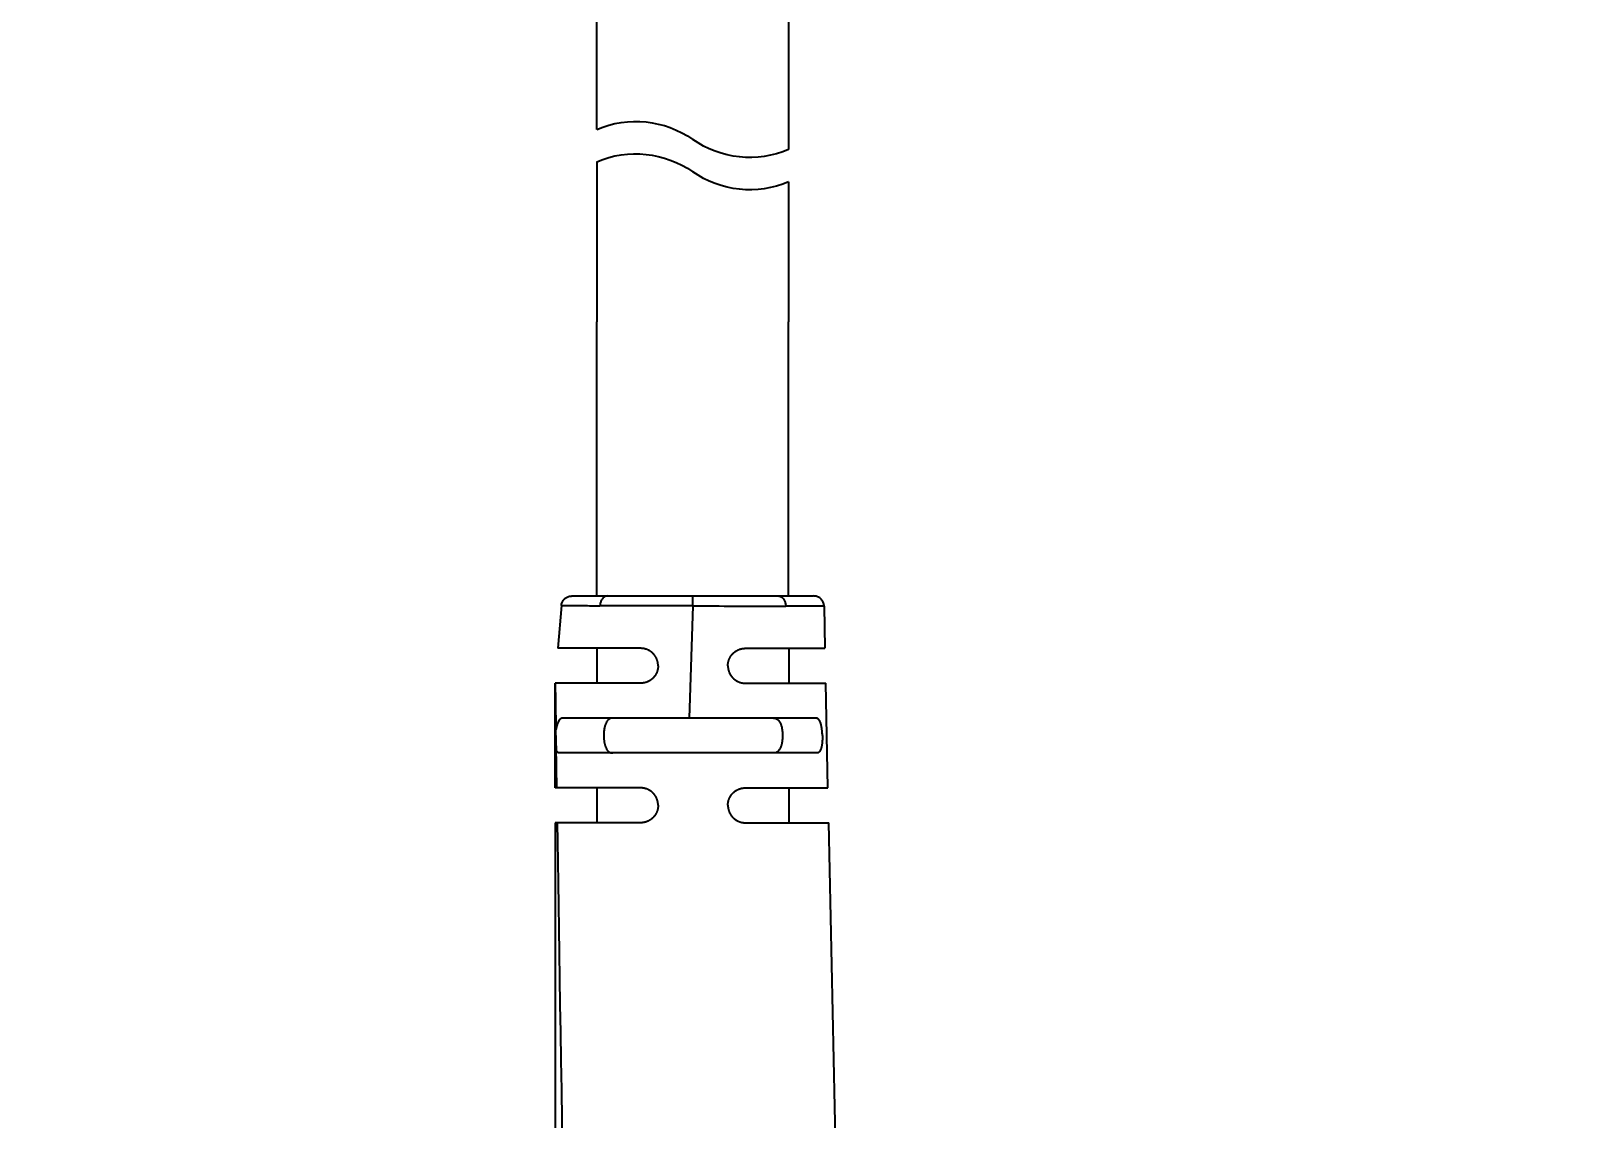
# Model space of a CAD drawing. Header units: inches. Extents: x 0 to 77285, y -118 to 40065.
# Drawn here: x 13280.69 to 13325.3, y 25645.06 to 25676.24 of the extents above; entities that cross this region are included whole.
import ezdxf

# ---------------------------------------------------------------- set-up
doc = ezdxf.new("R2010")
doc.units = ezdxf.units.IN
doc.header["$LTSCALE"] = 5
doc.header["$MEASUREMENT"] = 0
doc.layers.add('55', color=5, linetype='Continuous')
doc.styles.add('SCI', font='')
doc.styles.get('SCI').set_extended_font_data('Gulim')
doc.dimstyles.new('SCH', dxfattribs={"dimtxt": 2.5, "dimasz": 2, "dimexe": 1.25, "dimexo": 0.625, "dimtad": 1, "dimdec": 8, "dimtxsty": 'SCI', "dimcen": 2.5, "dimclrd": 4, "dimclre": 4, "dimclrt": 7, "dimadec": 8, "dimazin": 2, "dimtfac": 1, "dimtdec": 8, "dimtmove": 0, "dimatfit": 3, "dimfxl": 1, "dimarcsym": 0})

# ---------------------------------------------------------------- blocks, each defined once
blk = doc.blocks.new('*D366')
at = {"color": 4, "lineweight": -2, "transparency": 16777216}
for p, q in [((12554.65, 23925.55), (12554.65, 28076.143)), ((17979.65, 23925.05), (17979.65, 28076.143)), ((12714.65, 27976.143), (17819.65, 27976.143))]:
    blk.add_line(p, q, dxfattribs=at)
at = {"color": 4, "transparency": 16777216}
for points in [[(12714.65, 28002.81), (12714.65, 27949.477), (12554.65, 27976.143)], [(17819.65, 28002.81), (17819.65, 27949.477), (17979.65, 27976.143)]]:
    blk.add_solid(points, dxfattribs=at)
at = {"layer": 'Defpoints', "color": 0, "transparency": 16777216}
for p in [(17979.65, 27976.143), (12554.65, 23875.55), (17979.65, 23875.05)]:
    blk.add_point(p, dxfattribs=at)
at = {"color": 7, "transparency": 16777216, "insert": (15267.15, 28128.806), "char_height": 200, "attachment_point": 5, "style": 'SCI'}
blk.add_mtext('5425', dxfattribs=at)
blk = doc.blocks.new('*D367')
at = {"color": 4, "lineweight": -2, "transparency": 16777216}
for p, q in [((12554.65, 23925.55), (12554.65, 29140.675)), ((21064.65, 23433.05), (21064.65, 29140.675)), ((12714.65, 29040.675), (20904.65, 29040.675))]:
    blk.add_line(p, q, dxfattribs=at)
at = {"color": 4, "transparency": 16777216}
for points in [[(12714.65, 29067.342), (12714.65, 29014.009), (12554.65, 29040.675)], [(20904.65, 29067.342), (20904.65, 29014.009), (21064.65, 29040.675)]]:
    blk.add_solid(points, dxfattribs=at)
at = {"layer": 'Defpoints', "color": 0, "transparency": 16777216}
for p in [(21064.65, 29040.675), (12554.65, 23875.55), (21064.65, 23383.05)]:
    blk.add_point(p, dxfattribs=at)
at = {"color": 7, "transparency": 16777216, "insert": (16809.65, 29193.472), "char_height": 200, "attachment_point": 5, "style": 'SCI'}
blk.add_mtext('8510', dxfattribs=at)
blk = doc.blocks.new('*D374')
at = {"color": 4, "lineweight": -2, "transparency": 16777216}
for p, q in [((12554.65, 23925.55), (12554.65, 30215.876)), ((37924.65, 23433.05), (37924.65, 30215.876)), ((12714.65, 30115.876), (37764.65, 30115.876))]:
    blk.add_line(p, q, dxfattribs=at)
at = {"color": 4, "transparency": 16777216}
for points in [[(12714.65, 30142.543), (12714.65, 30089.21), (12554.65, 30115.876)], [(37764.65, 30142.543), (37764.65, 30089.21), (37924.65, 30115.876)]]:
    blk.add_solid(points, dxfattribs=at)
at = {"layer": 'Defpoints', "color": 0, "transparency": 16777216}
for p in [(37924.65, 30115.876), (12554.65, 23875.55), (37924.65, 23383.05)]:
    blk.add_point(p, dxfattribs=at)
at = {"color": 7, "transparency": 16777216, "insert": (25239.65, 30268.539), "char_height": 200, "attachment_point": 5, "style": 'SCI'}
blk.add_mtext('25370', dxfattribs=at)
blk = doc.blocks.new('A$C682b3a79')
for p, q in [((335.78, 3.764), (337.004, 3.864)), ((337.004, 1.491), (337.004, 3.864)), ((338.004, 1.491), (338.004, 3.942)), ((341.004, 3.942), (338.004, 3.942)), ((339.004, -3.536), (339.004, 3.731)), ((340.004, -3.562), (340.004, 3.817)), ((341.004, 1.491), (341.004, 3.942)), ((342.004, 1.491), (342.004, 3.942)), ((342.004, 3.942), (363.504, 3.942)), ((335.504, 3.465), (335.504, -3.465)), ((322.128, 2.75), (317, 2.75)), ((323.056, 2.75), (327.642, 2.75)), ((335.504, 2.75), (327.642, 2.75)), ((338.004, 2.738), (337.004, 2.738)), ((342.004, 2.738), (341.004, 2.738)), ((335.789, 0), (339.004, 0.097)), ((335.789, 0), (335.504, 0)), ((337.004, -1.509), (337.004, -3.791)), ((338.004, -1.509), (338.004, -3.812)), ((341.004, -1.509), (341.004, -3.877)), ((342.004, -1.509), (342.004, -3.898)), ((335.798, -3.765), (335.795, -2.667)), ((317, -2.75), (322.708, -2.75)), ((323.636, -2.75), (327.642, -2.75)), ((335.504, -2.75), (327.642, -2.75)), ((338.004, -2.762), (337.004, -2.762)), ((342.004, -2.762), (341.004, -2.762)), ((335.798, -3.765), (337.004, -3.791)), ((341.004, -3.877), (338.004, -3.812)), ((363.504, -4.361), (342.004, -3.898))]:
    blk.add_line(p, q)
for points in [[(335.78, 3.764), (335.757, 3.761), (335.734, 3.757), (335.712, 3.751), (335.691, 3.743), (335.671, 3.734), (335.651, 3.723), (335.633, 3.711), (335.615, 3.698), (335.599, 3.684), (335.583, 3.668), (335.569, 3.652), (335.556, 3.634), (335.545, 3.615), (335.534, 3.596), (335.525, 3.576), (335.518, 3.555), (335.512, 3.533), (335.508, 3.511), (335.505, 3.488), (335.504, 3.465)], [(335.78, 3.764), (335.78, 3.715), (335.78, 3.665), (335.78, 3.615), (335.78, 3.563), (335.78, 3.512), (335.78, 3.459), (335.78, 3.406), (335.781, 3.353), (335.781, 3.298), (335.781, 3.243), (335.781, 3.188), (335.781, 3.131), (335.781, 3.074), (335.781, 3.017), (335.782, 2.958), (335.782, 2.9), (335.782, 2.84), (335.782, 2.78), (335.782, 2.719), (335.782, 2.657)], [(338.004, 3.942), (338.03, 3.941), (338.062, 3.941), (338.099, 3.94), (338.14, 3.939), (338.186, 3.939), (338.237, 3.938), (338.292, 3.937), (338.352, 3.936), (338.415, 3.935), (338.483, 3.934), (338.554, 3.933), (338.629, 3.932), (338.708, 3.93), (338.79, 3.929), (338.875, 3.928), (338.963, 3.926), (339.054, 3.925), (339.147, 3.923), (339.244, 3.922), (339.342, 3.92)], [(339.004, 3.731), (339.004, 3.732), (339.004, 3.733), (339.004, 3.734), (339.004, 3.735), (339.004, 3.736), (339.004, 3.737), (339.004, 3.738), (339.004, 3.739), (339.005, 3.74), (339.005, 3.741), (339.005, 3.742), (339.005, 3.742), (339.005, 3.743), (339.005, 3.744), (339.005, 3.745), (339.005, 3.746), (339.006, 3.747), (339.006, 3.748), (339.006, 3.749), (339.006, 3.75), (339.007, 3.753), (339.008, 3.756), (339.009, 3.759), (339.01, 3.762), (339.011, 3.765), (339.012, 3.768), (339.014, 3.771), (339.015, 3.774), (339.017, 3.776), (339.019, 3.779), (339.02, 3.782), (339.022, 3.785), (339.024, 3.788), (339.027, 3.791), (339.029, 3.793), (339.031, 3.796), (339.034, 3.799), (339.036, 3.802), (339.039, 3.804), (339.042, 3.807), (339.044, 3.809), (339.046, 3.811), (339.048, 3.813), (339.051, 3.815), (339.053, 3.817), (339.055, 3.819), (339.058, 3.821), (339.06, 3.823), (339.063, 3.824), (339.065, 3.826), (339.068, 3.828), (339.071, 3.83), (339.074, 3.832), (339.076, 3.834), (339.079, 3.835), (339.082, 3.837), (339.085, 3.839), (339.088, 3.841), (339.091, 3.843), (339.095, 3.844), (339.098, 3.846), (339.101, 3.848), (339.105, 3.85), (339.108, 3.851), (339.111, 3.853), (339.115, 3.855), (339.118, 3.856), (339.122, 3.858), (339.126, 3.86), (339.129, 3.861), (339.133, 3.863), (339.137, 3.865), (339.141, 3.866), (339.145, 3.868), (339.149, 3.869), (339.153, 3.871), (339.157, 3.872), (339.161, 3.874), (339.165, 3.876), (339.169, 3.877), (339.173, 3.878), (339.177, 3.88), (339.182, 3.881), (339.186, 3.883), (339.19, 3.884), (339.194, 3.885), (339.199, 3.887), (339.203, 3.888), (339.207, 3.889), (339.212, 3.891), (339.216, 3.892), (339.221, 3.893), (339.225, 3.894), (339.23, 3.896), (339.234, 3.897), (339.239, 3.898), (339.243, 3.899), (339.248, 3.901), (339.253, 3.902), (339.258, 3.903), (339.262, 3.904), (339.266, 3.905), (339.27, 3.906), (339.274, 3.907), (339.278, 3.908), (339.282, 3.909), (339.286, 3.909), (339.29, 3.91), (339.295, 3.911), (339.299, 3.912), (339.303, 3.913), (339.307, 3.914), (339.312, 3.915), (339.316, 3.916), (339.32, 3.916), (339.325, 3.917), (339.329, 3.918), (339.333, 3.919), (339.338, 3.92), (339.342, 3.92)], [(339.504, 3.922), (339.495, 3.922), (339.485, 3.922), (339.476, 3.922), (339.467, 3.921), (339.458, 3.921), (339.449, 3.921), (339.441, 3.921), (339.432, 3.921), (339.424, 3.921), (339.415, 3.921), (339.407, 3.921), (339.4, 3.921), (339.392, 3.921), (339.384, 3.921), (339.377, 3.921), (339.369, 3.921), (339.362, 3.921), (339.355, 3.921), (339.349, 3.921), (339.342, 3.92)], [(339.504, 3.922), (339.531, 3.922), (339.558, 3.921), (339.585, 3.921), (339.61, 3.921), (339.635, 3.921), (339.659, 3.921), (339.683, 3.92), (339.706, 3.92), (339.728, 3.919), (339.75, 3.919), (339.771, 3.918), (339.791, 3.918), (339.81, 3.917), (339.828, 3.916), (339.846, 3.916), (339.862, 3.915), (339.878, 3.914), (339.893, 3.913), (339.907, 3.912), (339.92, 3.911)], [(340.004, 3.817), (340.004, 3.819), (340.004, 3.821), (340.004, 3.823), (340.004, 3.825), (340.004, 3.826), (340.003, 3.828), (340.003, 3.83), (340.003, 3.832), (340.002, 3.834), (340.002, 3.835), (340.002, 3.837), (340.001, 3.839), (340.001, 3.841), (340, 3.842), (339.999, 3.844), (339.999, 3.846), (339.998, 3.847), (339.997, 3.849), (339.997, 3.851), (339.996, 3.852), (339.995, 3.855), (339.993, 3.857), (339.992, 3.859), (339.991, 3.861), (339.989, 3.863), (339.987, 3.865), (339.986, 3.868), (339.984, 3.87), (339.982, 3.872), (339.98, 3.874), (339.978, 3.876), (339.976, 3.878), (339.974, 3.88), (339.972, 3.882), (339.97, 3.884), (339.967, 3.885), (339.965, 3.887), (339.962, 3.889), (339.96, 3.891), (339.957, 3.893), (339.955, 3.894), (339.954, 3.895), (339.952, 3.896), (339.95, 3.897), (339.949, 3.898), (339.947, 3.899), (339.945, 3.9), (339.943, 3.901), (339.942, 3.901), (339.94, 3.902), (339.938, 3.903), (339.936, 3.904), (339.934, 3.905), (339.932, 3.906), (339.93, 3.907), (339.928, 3.908), (339.926, 3.909), (339.924, 3.91), (339.922, 3.91), (339.92, 3.911)], [(341.004, 3.894), (340.95, 3.895), (340.895, 3.896), (340.841, 3.897), (340.786, 3.897), (340.732, 3.898), (340.677, 3.899), (340.623, 3.9), (340.568, 3.901), (340.514, 3.902), (340.46, 3.903), (340.406, 3.904), (340.352, 3.904), (340.297, 3.905), (340.243, 3.906), (340.189, 3.907), (340.135, 3.908), (340.081, 3.909), (340.028, 3.91), (339.974, 3.91), (339.92, 3.911)], [(358.336, 3.612), (357.278, 3.63), (356.243, 3.647), (355.23, 3.663), (354.241, 3.68), (353.275, 3.696), (352.334, 3.711), (351.418, 3.726), (350.527, 3.741), (349.662, 3.755), (348.823, 3.768), (348.011, 3.781), (347.227, 3.794), (346.47, 3.806), (345.743, 3.818), (345.044, 3.829), (344.375, 3.84), (343.736, 3.85), (343.127, 3.86), (342.55, 3.869), (342.004, 3.878)], [(335.504, 2.446), (335.505, 2.463), (335.508, 2.479), (335.512, 2.495), (335.518, 2.51), (335.526, 2.525), (335.535, 2.539), (335.545, 2.553), (335.557, 2.566), (335.57, 2.579), (335.584, 2.59), (335.6, 2.601), (335.617, 2.612), (335.634, 2.621), (335.653, 2.629), (335.673, 2.637), (335.693, 2.643), (335.714, 2.648), (335.736, 2.653), (335.759, 2.656), (335.782, 2.657)], [(335.789, 0), (335.788, 0.144), (335.788, 0.289), (335.788, 0.435), (335.787, 0.58), (335.787, 0.726), (335.787, 0.871), (335.786, 1.015), (335.786, 1.157), (335.785, 1.299), (335.785, 1.438), (335.785, 1.575), (335.785, 1.709), (335.784, 1.84), (335.784, 1.969), (335.784, 2.093), (335.783, 2.215), (335.783, 2.332), (335.783, 2.445), (335.782, 2.553), (335.782, 2.657)], [(339.004, 2.293), (339.004, 2.304), (339.005, 2.314), (339.007, 2.325), (339.009, 2.335), (339.011, 2.344), (339.014, 2.354), (339.017, 2.363), (339.021, 2.372), (339.026, 2.381), (339.03, 2.389), (339.036, 2.397), (339.041, 2.405), (339.047, 2.413), (339.054, 2.42), (339.06, 2.427), (339.068, 2.434), (339.075, 2.441), (339.083, 2.447), (339.091, 2.453), (339.1, 2.459), (339.112, 2.467), (339.126, 2.475), (339.141, 2.483), (339.156, 2.49), (339.172, 2.497), (339.189, 2.503), (339.207, 2.509), (339.226, 2.515), (339.245, 2.52), (339.265, 2.525), (339.286, 2.53), (339.308, 2.534), (339.33, 2.537), (339.353, 2.541), (339.377, 2.543), (339.401, 2.545), (339.426, 2.547), (339.451, 2.549), (339.477, 2.549), (339.504, 2.55)], [(339.504, 2.55), (339.522, 2.549), (339.54, 2.549), (339.557, 2.548), (339.574, 2.548), (339.591, 2.547), (339.608, 2.545), (339.624, 2.544), (339.639, 2.542), (339.655, 2.54), (339.67, 2.538), (339.684, 2.536), (339.699, 2.534), (339.712, 2.531), (339.726, 2.529), (339.739, 2.526), (339.752, 2.523), (339.764, 2.52), (339.776, 2.517), (339.787, 2.514), (339.798, 2.51), (339.816, 2.504), (339.834, 2.498), (339.851, 2.491), (339.867, 2.483), (339.882, 2.475), (339.897, 2.467), (339.911, 2.458), (339.924, 2.448), (339.936, 2.438), (339.947, 2.428), (339.958, 2.417), (339.967, 2.405), (339.976, 2.393), (339.983, 2.38), (339.989, 2.367), (339.995, 2.353), (339.999, 2.339), (340.002, 2.324), (340.004, 2.309), (340.004, 2.293)], [(337.504, 0.991), (337.502, 0.991), (337.499, 0.991), (337.497, 0.991), (337.494, 0.991), (337.492, 0.992), (337.489, 0.992), (337.487, 0.992), (337.484, 0.992), (337.482, 0.992), (337.479, 0.992), (337.477, 0.992), (337.474, 0.992), (337.472, 0.992), (337.47, 0.993), (337.467, 0.993), (337.465, 0.993), (337.462, 0.993), (337.46, 0.993), (337.457, 0.994), (337.455, 0.994), (337.447, 0.995), (337.439, 0.996), (337.431, 0.997), (337.423, 0.998), (337.416, 0.999), (337.408, 1.001), (337.4, 1.002), (337.392, 1.004), (337.384, 1.006), (337.377, 1.008), (337.369, 1.01), (337.361, 1.012), (337.354, 1.015), (337.346, 1.017), (337.339, 1.02), (337.331, 1.022), (337.324, 1.025), (337.317, 1.028), (337.309, 1.031), (337.302, 1.034), (337.297, 1.036), (337.292, 1.039), (337.287, 1.041), (337.281, 1.044), (337.276, 1.046), (337.271, 1.049), (337.266, 1.052), (337.261, 1.055), (337.256, 1.057), (337.251, 1.06), (337.246, 1.063), (337.241, 1.066), (337.236, 1.069), (337.231, 1.073), (337.226, 1.076), (337.222, 1.079), (337.217, 1.082), (337.212, 1.086), (337.207, 1.089), (337.203, 1.092), (337.198, 1.096), (337.194, 1.099), (337.189, 1.103), (337.185, 1.107), (337.18, 1.11), (337.176, 1.114), (337.172, 1.118), (337.167, 1.122), (337.163, 1.126), (337.159, 1.13), (337.155, 1.134), (337.151, 1.138), (337.147, 1.142), (337.143, 1.146), (337.139, 1.15), (337.135, 1.154), (337.131, 1.159), (337.127, 1.163), (337.123, 1.167), (337.12, 1.172), (337.116, 1.176), (337.113, 1.18), (337.11, 1.184), (337.106, 1.189), (337.103, 1.193), (337.1, 1.197), (337.097, 1.202), (337.094, 1.206), (337.091, 1.21), (337.088, 1.215), (337.085, 1.219), (337.082, 1.224), (337.079, 1.228), (337.076, 1.233), (337.073, 1.238), (337.071, 1.242), (337.068, 1.247), (337.065, 1.252), (337.063, 1.256), (337.06, 1.261), (337.055, 1.272), (337.05, 1.283), (337.045, 1.294), (337.04, 1.305), (337.036, 1.316), (337.032, 1.327), (337.028, 1.339), (337.025, 1.35), (337.021, 1.362), (337.018, 1.374), (337.016, 1.385), (337.013, 1.397), (337.011, 1.409), (337.009, 1.421), (337.008, 1.432), (337.006, 1.444), (337.005, 1.456), (337.005, 1.468), (337.004, 1.48), (337.004, 1.491)], [(337.504, 0.991), (337.517, 0.992), (337.529, 0.992), (337.542, 0.993), (337.554, 0.994), (337.567, 0.996), (337.58, 0.997), (337.592, 0.999), (337.605, 1.002), (337.617, 1.005), (337.629, 1.008), (337.642, 1.011), (337.654, 1.015), (337.666, 1.019), (337.678, 1.023), (337.69, 1.027), (337.701, 1.032), (337.713, 1.037), (337.724, 1.043), (337.736, 1.048), (337.747, 1.054), (337.751, 1.057), (337.756, 1.06), (337.761, 1.062), (337.766, 1.065), (337.77, 1.068), (337.775, 1.071), (337.779, 1.074), (337.784, 1.077), (337.789, 1.08), (337.793, 1.083), (337.797, 1.086), (337.802, 1.09), (337.806, 1.093), (337.811, 1.096), (337.815, 1.1), (337.819, 1.103), (337.823, 1.107), (337.828, 1.11), (337.832, 1.114), (337.836, 1.117), (337.84, 1.121), (337.844, 1.125), (337.848, 1.129), (337.853, 1.133), (337.857, 1.137), (337.861, 1.141), (337.865, 1.145), (337.869, 1.149), (337.873, 1.153), (337.877, 1.158), (337.88, 1.162), (337.884, 1.166), (337.888, 1.171), (337.891, 1.175), (337.895, 1.18), (337.899, 1.184), (337.902, 1.189), (337.905, 1.193), (337.909, 1.198), (337.912, 1.202), (337.915, 1.207), (337.919, 1.212), (337.922, 1.216), (337.925, 1.221), (337.928, 1.226), (337.931, 1.231), (337.934, 1.235), (337.936, 1.24), (337.939, 1.245), (337.942, 1.25), (337.945, 1.255), (337.947, 1.26), (337.95, 1.265), (337.952, 1.27), (337.955, 1.275), (337.957, 1.28), (337.959, 1.285), (337.962, 1.29), (337.964, 1.295), (337.966, 1.3), (337.969, 1.307), (337.972, 1.314), (337.974, 1.321), (337.977, 1.328), (337.979, 1.336), (337.982, 1.343), (337.984, 1.35), (337.986, 1.357), (337.988, 1.364), (337.99, 1.372), (337.991, 1.379), (337.993, 1.386), (337.994, 1.394), (337.996, 1.401), (337.997, 1.408), (337.998, 1.416), (337.999, 1.423), (338, 1.43), (338.001, 1.438), (338.002, 1.445), (338.002, 1.447), (338.002, 1.45), (338.003, 1.452), (338.003, 1.454), (338.003, 1.457), (338.003, 1.459), (338.003, 1.461), (338.003, 1.464), (338.003, 1.466), (338.004, 1.468), (338.004, 1.471), (338.004, 1.473), (338.004, 1.475), (338.004, 1.478), (338.004, 1.48), (338.004, 1.482), (338.004, 1.484), (338.004, 1.487), (338.004, 1.489), (338.004, 1.491)], [(341.504, 0.991), (341.502, 0.991), (341.499, 0.991), (341.497, 0.991), (341.494, 0.991), (341.492, 0.992), (341.489, 0.992), (341.487, 0.992), (341.484, 0.992), (341.482, 0.992), (341.479, 0.992), (341.477, 0.992), (341.474, 0.992), (341.472, 0.992), (341.47, 0.993), (341.467, 0.993), (341.465, 0.993), (341.462, 0.993), (341.46, 0.993), (341.457, 0.994), (341.455, 0.994), (341.447, 0.995), (341.439, 0.996), (341.431, 0.997), (341.423, 0.998), (341.415, 0.999), (341.408, 1.001), (341.4, 1.002), (341.392, 1.004), (341.384, 1.006), (341.377, 1.008), (341.369, 1.01), (341.361, 1.012), (341.354, 1.015), (341.346, 1.017), (341.339, 1.02), (341.331, 1.022), (341.324, 1.025), (341.316, 1.028), (341.309, 1.031), (341.302, 1.034), (341.297, 1.036), (341.291, 1.039), (341.286, 1.041), (341.281, 1.044), (341.276, 1.047), (341.271, 1.049), (341.265, 1.052), (341.26, 1.055), (341.255, 1.058), (341.25, 1.061), (341.245, 1.064), (341.24, 1.067), (341.235, 1.07), (341.23, 1.073), (341.226, 1.076), (341.221, 1.079), (341.216, 1.083), (341.211, 1.086), (341.207, 1.089), (341.202, 1.093), (341.198, 1.096), (341.193, 1.1), (341.188, 1.104), (341.184, 1.107), (341.179, 1.111), (341.175, 1.115), (341.171, 1.119), (341.166, 1.123), (341.162, 1.127), (341.158, 1.131), (341.154, 1.135), (341.15, 1.139), (341.146, 1.143), (341.142, 1.147), (341.138, 1.151), (341.134, 1.156), (341.13, 1.16), (341.126, 1.164), (341.122, 1.169), (341.119, 1.173), (341.115, 1.177), (341.112, 1.182), (341.108, 1.186), (341.105, 1.19), (341.102, 1.195), (341.099, 1.199), (341.095, 1.203), (341.092, 1.208), (341.089, 1.212), (341.086, 1.217), (341.083, 1.222), (341.08, 1.226), (341.077, 1.231), (341.075, 1.235), (341.072, 1.24), (341.069, 1.245), (341.067, 1.249), (341.064, 1.254), (341.061, 1.259), (341.059, 1.264), (341.054, 1.274), (341.049, 1.285), (341.044, 1.296), (341.039, 1.307), (341.035, 1.318), (341.031, 1.329), (341.028, 1.341), (341.024, 1.352), (341.021, 1.363), (341.018, 1.375), (341.015, 1.386), (341.013, 1.398), (341.011, 1.41), (341.009, 1.421), (341.008, 1.433), (341.006, 1.445), (341.005, 1.456), (341.005, 1.468), (341.004, 1.48), (341.004, 1.491)], [(341.504, 0.991), (341.516, 0.992), (341.529, 0.992), (341.541, 0.993), (341.553, 0.994), (341.565, 0.995), (341.578, 0.997), (341.59, 0.999), (341.602, 1.001), (341.614, 1.004), (341.626, 1.007), (341.638, 1.01), (341.65, 1.013), (341.662, 1.017), (341.674, 1.021), (341.685, 1.025), (341.697, 1.03), (341.708, 1.035), (341.719, 1.04), (341.73, 1.045), (341.741, 1.051), (341.746, 1.054), (341.751, 1.056), (341.755, 1.059), (341.76, 1.062), (341.765, 1.065), (341.77, 1.068), (341.774, 1.071), (341.779, 1.074), (341.783, 1.077), (341.788, 1.08), (341.792, 1.083), (341.797, 1.086), (341.801, 1.089), (341.806, 1.093), (341.81, 1.096), (341.814, 1.099), (341.819, 1.103), (341.823, 1.106), (341.827, 1.11), (341.831, 1.113), (341.836, 1.117), (341.84, 1.121), (341.844, 1.125), (341.848, 1.129), (341.853, 1.133), (341.857, 1.137), (341.861, 1.141), (341.865, 1.145), (341.869, 1.149), (341.873, 1.154), (341.877, 1.158), (341.881, 1.162), (341.884, 1.167), (341.888, 1.171), (341.892, 1.176), (341.895, 1.18), (341.899, 1.185), (341.902, 1.189), (341.906, 1.194), (341.909, 1.198), (341.913, 1.203), (341.916, 1.208), (341.919, 1.212), (341.922, 1.217), (341.925, 1.222), (341.928, 1.227), (341.931, 1.232), (341.934, 1.236), (341.937, 1.241), (341.94, 1.246), (341.943, 1.251), (341.945, 1.256), (341.948, 1.261), (341.951, 1.266), (341.953, 1.271), (341.956, 1.276), (341.958, 1.282), (341.96, 1.287), (341.963, 1.292), (341.965, 1.297), (341.968, 1.304), (341.971, 1.311), (341.973, 1.318), (341.976, 1.326), (341.978, 1.333), (341.981, 1.34), (341.983, 1.348), (341.985, 1.355), (341.987, 1.362), (341.989, 1.37), (341.991, 1.377), (341.993, 1.384), (341.994, 1.392), (341.996, 1.399), (341.997, 1.407), (341.998, 1.414), (341.999, 1.422), (342, 1.429), (342.001, 1.437), (342.002, 1.444), (342.002, 1.447), (342.002, 1.449), (342.003, 1.451), (342.003, 1.454), (342.003, 1.456), (342.003, 1.458), (342.003, 1.461), (342.003, 1.463), (342.003, 1.465), (342.004, 1.468), (342.004, 1.47), (342.004, 1.473), (342.004, 1.475), (342.004, 1.477), (342.004, 1.48), (342.004, 1.482), (342.004, 1.484), (342.004, 1.487), (342.004, 1.489), (342.004, 1.491)], [(335.789, 0), (335.789, -0.154), (335.789, -0.306), (335.79, -0.457), (335.79, -0.606), (335.79, -0.754), (335.791, -0.9), (335.791, -1.043), (335.791, -1.185), (335.792, -1.324), (335.792, -1.461), (335.792, -1.596), (335.793, -1.727), (335.793, -1.856), (335.793, -1.982), (335.794, -2.105), (335.794, -2.224), (335.794, -2.34), (335.795, -2.453), (335.795, -2.562), (335.795, -2.667)], [(337.504, -1.009), (337.491, -1.009), (337.478, -1.009), (337.465, -1.01), (337.452, -1.011), (337.439, -1.013), (337.426, -1.015), (337.413, -1.017), (337.4, -1.02), (337.388, -1.023), (337.375, -1.026), (337.362, -1.029), (337.35, -1.033), (337.337, -1.037), (337.325, -1.042), (337.313, -1.047), (337.301, -1.052), (337.289, -1.057), (337.278, -1.063), (337.266, -1.069), (337.255, -1.075), (337.251, -1.078), (337.246, -1.08), (337.241, -1.083), (337.237, -1.086), (337.232, -1.089), (337.227, -1.092), (337.223, -1.095), (337.218, -1.098), (337.214, -1.101), (337.21, -1.105), (337.205, -1.108), (337.201, -1.111), (337.196, -1.114), (337.192, -1.118), (337.188, -1.121), (337.184, -1.125), (337.18, -1.128), (337.176, -1.132), (337.172, -1.135), (337.167, -1.139), (337.163, -1.143), (337.159, -1.147), (337.155, -1.151), (337.151, -1.155), (337.147, -1.159), (337.143, -1.163), (337.139, -1.167), (337.135, -1.171), (337.132, -1.175), (337.128, -1.179), (337.124, -1.184), (337.121, -1.188), (337.117, -1.192), (337.113, -1.197), (337.11, -1.201), (337.106, -1.206), (337.103, -1.21), (337.1, -1.215), (337.096, -1.219), (337.093, -1.224), (337.09, -1.228), (337.087, -1.233), (337.084, -1.237), (337.081, -1.242), (337.078, -1.247), (337.075, -1.251), (337.073, -1.256), (337.07, -1.261), (337.067, -1.266), (337.064, -1.271), (337.062, -1.275), (337.059, -1.28), (337.057, -1.285), (337.054, -1.29), (337.052, -1.295), (337.05, -1.3), (337.047, -1.305), (337.045, -1.31), (337.043, -1.315), (337.041, -1.32), (337.038, -1.327), (337.036, -1.334), (337.033, -1.341), (337.031, -1.348), (337.028, -1.355), (337.026, -1.362), (337.024, -1.369), (337.022, -1.376), (337.02, -1.383), (337.018, -1.391), (337.017, -1.398), (337.015, -1.405), (337.014, -1.412), (337.012, -1.419), (337.011, -1.427), (337.01, -1.434), (337.009, -1.441), (337.008, -1.449), (337.007, -1.456), (337.006, -1.463), (337.006, -1.465), (337.006, -1.468), (337.006, -1.47), (337.005, -1.472), (337.005, -1.474), (337.005, -1.477), (337.005, -1.479), (337.005, -1.481), (337.005, -1.484), (337.005, -1.486), (337.005, -1.488), (337.004, -1.49), (337.004, -1.493), (337.004, -1.495), (337.004, -1.497), (337.004, -1.5), (337.004, -1.502), (337.004, -1.504), (337.004, -1.506), (337.004, -1.509)], [(337.504, -1.009), (337.507, -1.009), (337.509, -1.009), (337.512, -1.009), (337.514, -1.009), (337.516, -1.009), (337.519, -1.009), (337.521, -1.009), (337.524, -1.009), (337.526, -1.009), (337.529, -1.009), (337.531, -1.009), (337.534, -1.009), (337.536, -1.01), (337.539, -1.01), (337.541, -1.01), (337.544, -1.01), (337.546, -1.01), (337.549, -1.011), (337.551, -1.011), (337.554, -1.011), (337.561, -1.012), (337.569, -1.013), (337.577, -1.014), (337.585, -1.015), (337.593, -1.017), (337.6, -1.018), (337.608, -1.02), (337.616, -1.021), (337.624, -1.023), (337.631, -1.025), (337.639, -1.027), (337.646, -1.029), (337.654, -1.032), (337.662, -1.034), (337.669, -1.037), (337.676, -1.039), (337.684, -1.042), (337.691, -1.045), (337.698, -1.048), (337.706, -1.051), (337.711, -1.053), (337.716, -1.056), (337.721, -1.058), (337.727, -1.061), (337.732, -1.063), (337.737, -1.066), (337.742, -1.069), (337.747, -1.072), (337.752, -1.075), (337.757, -1.077), (337.762, -1.08), (337.767, -1.083), (337.772, -1.086), (337.777, -1.09), (337.782, -1.093), (337.787, -1.096), (337.791, -1.099), (337.796, -1.103), (337.801, -1.106), (337.805, -1.109), (337.81, -1.113), (337.814, -1.117), (337.819, -1.12), (337.823, -1.124), (337.828, -1.128), (337.832, -1.131), (337.837, -1.135), (337.841, -1.139), (337.845, -1.143), (337.849, -1.147), (337.854, -1.151), (337.858, -1.155), (337.862, -1.159), (337.866, -1.163), (337.87, -1.167), (337.874, -1.172), (337.877, -1.176), (337.881, -1.18), (337.885, -1.185), (337.889, -1.189), (337.892, -1.193), (337.895, -1.197), (337.899, -1.202), (337.902, -1.206), (337.905, -1.21), (337.908, -1.214), (337.912, -1.219), (337.915, -1.223), (337.918, -1.228), (337.921, -1.232), (337.924, -1.237), (337.927, -1.241), (337.929, -1.246), (337.932, -1.25), (337.935, -1.255), (337.938, -1.259), (337.94, -1.264), (337.943, -1.269), (337.945, -1.273), (337.948, -1.278), (337.953, -1.289), (337.958, -1.3), (337.963, -1.311), (337.968, -1.322), (337.972, -1.333), (337.976, -1.345), (337.98, -1.356), (337.984, -1.368), (337.987, -1.379), (337.99, -1.391), (337.993, -1.403), (337.995, -1.415), (337.997, -1.426), (337.999, -1.438), (338.001, -1.45), (338.002, -1.462), (338.003, -1.474), (338.004, -1.485), (338.004, -1.497), (338.004, -1.509)], [(341.504, -1.009), (341.491, -1.009), (341.478, -1.009), (341.465, -1.01), (341.452, -1.011), (341.439, -1.013), (341.426, -1.015), (341.413, -1.017), (341.4, -1.02), (341.387, -1.023), (341.374, -1.026), (341.361, -1.03), (341.349, -1.034), (341.336, -1.038), (341.324, -1.042), (341.312, -1.047), (341.3, -1.052), (341.288, -1.058), (341.276, -1.064), (341.265, -1.07), (341.254, -1.076), (341.249, -1.079), (341.244, -1.081), (341.24, -1.084), (341.235, -1.087), (341.23, -1.09), (341.226, -1.093), (341.221, -1.096), (341.217, -1.099), (341.213, -1.102), (341.208, -1.106), (341.204, -1.109), (341.199, -1.112), (341.195, -1.116), (341.191, -1.119), (341.187, -1.122), (341.183, -1.126), (341.178, -1.129), (341.174, -1.133), (341.17, -1.136), (341.166, -1.14), (341.162, -1.144), (341.158, -1.148), (341.154, -1.152), (341.15, -1.156), (341.146, -1.16), (341.142, -1.164), (341.138, -1.168), (341.134, -1.172), (341.131, -1.176), (341.127, -1.18), (341.123, -1.185), (341.12, -1.189), (341.116, -1.193), (341.112, -1.198), (341.109, -1.202), (341.106, -1.207), (341.102, -1.211), (341.099, -1.216), (341.096, -1.22), (341.093, -1.225), (341.089, -1.229), (341.086, -1.234), (341.083, -1.238), (341.08, -1.243), (341.078, -1.248), (341.075, -1.252), (341.072, -1.257), (341.069, -1.262), (341.067, -1.267), (341.064, -1.272), (341.061, -1.276), (341.059, -1.281), (341.056, -1.286), (341.054, -1.291), (341.052, -1.296), (341.049, -1.301), (341.047, -1.306), (341.045, -1.311), (341.043, -1.316), (341.041, -1.321), (341.038, -1.328), (341.035, -1.335), (341.033, -1.342), (341.03, -1.349), (341.028, -1.356), (341.026, -1.363), (341.024, -1.37), (341.022, -1.377), (341.02, -1.384), (341.018, -1.391), (341.016, -1.398), (341.015, -1.405), (341.013, -1.413), (341.012, -1.42), (341.011, -1.427), (341.01, -1.434), (341.009, -1.442), (341.008, -1.449), (341.007, -1.456), (341.006, -1.463), (341.006, -1.466), (341.006, -1.468), (341.006, -1.47), (341.005, -1.472), (341.005, -1.475), (341.005, -1.477), (341.005, -1.479), (341.005, -1.481), (341.005, -1.484), (341.005, -1.486), (341.005, -1.488), (341.004, -1.49), (341.004, -1.493), (341.004, -1.495), (341.004, -1.497), (341.004, -1.5), (341.004, -1.502), (341.004, -1.504), (341.004, -1.506), (341.004, -1.509)], [(341.504, -1.009), (341.507, -1.009), (341.509, -1.009), (341.512, -1.009), (341.514, -1.009), (341.516, -1.009), (341.519, -1.009), (341.521, -1.009), (341.524, -1.009), (341.526, -1.009), (341.529, -1.009), (341.531, -1.009), (341.534, -1.009), (341.536, -1.01), (341.539, -1.01), (341.541, -1.01), (341.544, -1.01), (341.546, -1.01), (341.549, -1.011), (341.551, -1.011), (341.554, -1.011), (341.561, -1.012), (341.569, -1.013), (341.577, -1.014), (341.585, -1.015), (341.593, -1.017), (341.6, -1.018), (341.608, -1.02), (341.616, -1.021), (341.623, -1.023), (341.631, -1.025), (341.639, -1.027), (341.646, -1.029), (341.654, -1.032), (341.661, -1.034), (341.669, -1.037), (341.676, -1.039), (341.684, -1.042), (341.691, -1.045), (341.698, -1.048), (341.705, -1.051), (341.711, -1.053), (341.716, -1.056), (341.721, -1.058), (341.726, -1.061), (341.732, -1.063), (341.737, -1.066), (341.742, -1.069), (341.747, -1.072), (341.752, -1.074), (341.757, -1.077), (341.762, -1.08), (341.767, -1.083), (341.772, -1.086), (341.777, -1.089), (341.782, -1.093), (341.786, -1.096), (341.791, -1.099), (341.796, -1.102), (341.8, -1.106), (341.805, -1.109), (341.81, -1.113), (341.814, -1.116), (341.819, -1.12), (341.823, -1.124), (341.828, -1.127), (341.832, -1.131), (341.836, -1.135), (341.841, -1.139), (341.845, -1.143), (341.849, -1.147), (341.853, -1.151), (341.857, -1.155), (341.861, -1.159), (341.865, -1.163), (341.869, -1.167), (341.873, -1.171), (341.877, -1.176), (341.881, -1.18), (341.885, -1.184), (341.888, -1.188), (341.892, -1.193), (341.895, -1.197), (341.898, -1.201), (341.902, -1.205), (341.905, -1.21), (341.908, -1.214), (341.911, -1.218), (341.914, -1.223), (341.917, -1.227), (341.92, -1.231), (341.923, -1.236), (341.926, -1.24), (341.929, -1.245), (341.932, -1.249), (341.934, -1.254), (341.937, -1.258), (341.94, -1.263), (341.942, -1.268), (341.945, -1.272), (341.947, -1.277), (341.953, -1.288), (341.958, -1.299), (341.963, -1.31), (341.968, -1.321), (341.972, -1.333), (341.976, -1.344), (341.98, -1.356), (341.984, -1.367), (341.987, -1.379), (341.99, -1.391), (341.993, -1.402), (341.995, -1.414), (341.997, -1.426), (341.999, -1.438), (342.001, -1.45), (342.002, -1.462), (342.003, -1.473), (342.004, -1.485), (342.004, -1.497), (342.004, -1.509)], [(335.504, -2.454), (335.505, -2.471), (335.508, -2.488), (335.513, -2.504), (335.519, -2.52), (335.527, -2.535), (335.536, -2.55), (335.547, -2.564), (335.56, -2.577), (335.574, -2.59), (335.589, -2.602), (335.605, -2.613), (335.623, -2.623), (335.641, -2.633), (335.661, -2.641), (335.681, -2.648), (335.703, -2.654), (335.725, -2.659), (335.748, -2.663), (335.771, -2.665), (335.795, -2.667)], [(339.004, -2.317), (339.004, -2.328), (339.005, -2.339), (339.007, -2.349), (339.009, -2.359), (339.011, -2.369), (339.014, -2.378), (339.017, -2.387), (339.021, -2.396), (339.026, -2.405), (339.03, -2.413), (339.036, -2.422), (339.041, -2.429), (339.047, -2.437), (339.054, -2.444), (339.06, -2.452), (339.068, -2.458), (339.075, -2.465), (339.083, -2.472), (339.091, -2.478), (339.1, -2.484), (339.112, -2.492), (339.126, -2.5), (339.141, -2.507), (339.156, -2.514), (339.172, -2.521), (339.189, -2.528), (339.207, -2.534), (339.226, -2.539), (339.245, -2.545), (339.265, -2.55), (339.286, -2.554), (339.308, -2.558), (339.33, -2.562), (339.353, -2.565), (339.377, -2.568), (339.401, -2.57), (339.426, -2.572), (339.451, -2.573), (339.477, -2.574), (339.504, -2.574)], [(339.504, -2.574), (339.522, -2.574), (339.54, -2.573), (339.557, -2.573), (339.574, -2.572), (339.591, -2.571), (339.608, -2.57), (339.624, -2.568), (339.639, -2.567), (339.655, -2.565), (339.67, -2.563), (339.684, -2.561), (339.699, -2.558), (339.712, -2.556), (339.726, -2.553), (339.739, -2.55), (339.752, -2.547), (339.764, -2.544), (339.776, -2.541), (339.787, -2.538), (339.798, -2.535), (339.816, -2.528), (339.834, -2.522), (339.851, -2.515), (339.867, -2.507), (339.882, -2.499), (339.897, -2.491), (339.911, -2.482), (339.924, -2.473), (339.936, -2.463), (339.947, -2.452), (339.958, -2.441), (339.967, -2.43), (339.976, -2.417), (339.983, -2.405), (339.989, -2.392), (339.995, -2.378), (339.999, -2.364), (340.002, -2.349), (340.004, -2.333), (340.004, -2.317)], [(335.798, -3.765), (335.773, -3.763), (335.75, -3.76), (335.727, -3.755), (335.705, -3.748), (335.683, -3.74), (335.662, -3.729), (335.643, -3.718), (335.624, -3.705), (335.606, -3.69), (335.59, -3.675), (335.574, -3.658), (335.56, -3.64), (335.548, -3.621), (335.537, -3.601), (335.527, -3.58), (335.519, -3.559), (335.513, -3.536), (335.508, -3.513), (335.505, -3.489), (335.504, -3.465)], [(339.504, -3.716), (339.502, -3.716), (339.499, -3.716), (339.497, -3.716), (339.494, -3.716), (339.492, -3.716), (339.489, -3.716), (339.487, -3.716), (339.484, -3.716), (339.482, -3.716), (339.479, -3.716), (339.477, -3.715), (339.474, -3.715), (339.472, -3.715), (339.469, -3.715), (339.467, -3.715), (339.465, -3.715), (339.462, -3.715), (339.46, -3.715), (339.457, -3.715), (339.455, -3.714), (339.447, -3.714), (339.439, -3.714), (339.431, -3.713), (339.423, -3.713), (339.415, -3.712), (339.408, -3.712), (339.4, -3.711), (339.392, -3.71), (339.384, -3.71), (339.377, -3.709), (339.369, -3.708), (339.361, -3.707), (339.354, -3.707), (339.346, -3.706), (339.339, -3.705), (339.331, -3.704), (339.324, -3.703), (339.317, -3.702), (339.309, -3.701), (339.302, -3.7), (339.297, -3.699), (339.292, -3.699), (339.286, -3.698), (339.281, -3.697), (339.276, -3.696), (339.271, -3.695), (339.266, -3.694), (339.261, -3.693), (339.255, -3.692), (339.25, -3.692), (339.245, -3.691), (339.241, -3.69), (339.236, -3.689), (339.231, -3.688), (339.226, -3.687), (339.221, -3.686), (339.216, -3.684), (339.212, -3.683), (339.207, -3.682), (339.202, -3.681), (339.198, -3.68), (339.193, -3.679), (339.189, -3.678), (339.184, -3.677), (339.18, -3.675), (339.176, -3.674), (339.171, -3.673), (339.167, -3.672), (339.163, -3.67), (339.158, -3.669), (339.154, -3.668), (339.15, -3.666), (339.146, -3.665), (339.142, -3.664), (339.138, -3.662), (339.134, -3.661), (339.13, -3.659), (339.127, -3.658), (339.123, -3.657), (339.119, -3.655), (339.116, -3.654), (339.112, -3.652), (339.109, -3.651), (339.106, -3.649), (339.103, -3.648), (339.099, -3.647), (339.096, -3.645), (339.093, -3.644), (339.09, -3.642), (339.087, -3.64), (339.084, -3.639), (339.081, -3.637), (339.078, -3.636), (339.076, -3.634), (339.073, -3.633), (339.07, -3.631), (339.068, -3.629), (339.065, -3.628), (339.063, -3.626), (339.06, -3.624), (339.055, -3.621), (339.05, -3.617), (339.045, -3.613), (339.04, -3.609), (339.036, -3.605), (339.032, -3.6), (339.028, -3.596), (339.024, -3.592), (339.021, -3.587), (339.018, -3.583), (339.016, -3.579), (339.013, -3.574), (339.011, -3.569), (339.009, -3.565), (339.008, -3.56), (339.006, -3.556), (339.005, -3.551), (339.005, -3.546), (339.004, -3.541), (339.004, -3.536)], [(339.504, -3.716), (339.517, -3.716), (339.529, -3.717), (339.542, -3.717), (339.555, -3.717), (339.568, -3.717), (339.58, -3.716), (339.593, -3.716), (339.605, -3.716), (339.618, -3.715), (339.63, -3.715), (339.643, -3.714), (339.655, -3.714), (339.667, -3.713), (339.679, -3.712), (339.691, -3.711), (339.703, -3.71), (339.714, -3.709), (339.726, -3.708), (339.737, -3.706), (339.748, -3.705), (339.753, -3.704), (339.758, -3.703), (339.762, -3.703), (339.767, -3.702), (339.772, -3.701), (339.776, -3.701), (339.781, -3.7), (339.785, -3.699), (339.79, -3.698), (339.794, -3.698), (339.799, -3.697), (339.803, -3.696), (339.808, -3.695), (339.812, -3.694), (339.816, -3.693), (339.82, -3.692), (339.825, -3.692), (339.829, -3.691), (339.833, -3.69), (339.837, -3.689), (339.841, -3.688), (339.846, -3.687), (339.85, -3.686), (339.854, -3.684), (339.858, -3.683), (339.862, -3.682), (339.866, -3.681), (339.87, -3.68), (339.874, -3.679), (339.878, -3.677), (339.881, -3.676), (339.885, -3.675), (339.889, -3.674), (339.892, -3.672), (339.896, -3.671), (339.899, -3.67), (339.903, -3.668), (339.906, -3.667), (339.91, -3.666), (339.913, -3.664), (339.916, -3.663), (339.919, -3.662), (339.922, -3.66), (339.925, -3.659), (339.928, -3.657), (339.931, -3.656), (339.934, -3.654), (339.937, -3.653), (339.94, -3.651), (339.942, -3.65), (339.945, -3.648), (339.948, -3.646), (339.95, -3.645), (339.953, -3.643), (339.955, -3.642), (339.957, -3.64), (339.96, -3.638), (339.962, -3.637), (339.964, -3.635), (339.966, -3.633), (339.969, -3.631), (339.972, -3.628), (339.974, -3.626), (339.977, -3.623), (339.979, -3.621), (339.982, -3.618), (339.984, -3.616), (339.986, -3.613), (339.988, -3.611), (339.99, -3.608), (339.991, -3.605), (339.993, -3.603), (339.995, -3.6), (339.996, -3.597), (339.997, -3.595), (339.998, -3.592), (339.999, -3.589), (340, -3.586), (340.001, -3.583), (340.002, -3.581), (340.002, -3.58), (340.002, -3.579), (340.003, -3.578), (340.003, -3.577), (340.003, -3.576), (340.003, -3.575), (340.003, -3.574), (340.003, -3.573), (340.003, -3.572), (340.004, -3.571), (340.004, -3.571), (340.004, -3.57), (340.004, -3.569), (340.004, -3.568), (340.004, -3.567), (340.004, -3.566), (340.004, -3.565), (340.004, -3.564), (340.004, -3.563), (340.004, -3.562)]]:
    blk.add_lwpolyline(points)
for centre, start, end in [((324.749, 1.636), 156.9733, 215.0556), ((325.677, 1.636), 156.9733, 215.0556), ((320.086, -1.636), 336.9733, 35.0556), ((321.014, -1.636), 336.9733, 35.0556)]:
    blk.add_arc(centre, 2.848, start, end)
blk = doc.blocks.new('A$C98ccf4fa')
at = {"layer": '55'}
blk.add_blockref('A$C682b3a79', (-150, -135), dxfattribs=at)

msp = doc.modelspace()

# ---------------------------------------------------------------- block references
at = {"xscale": -1, "rotation": 90}
msp.add_blockref('A$C98ccf4fa', (13164.6497809, 25845.5504763, 0), dxfattribs=at)

# ---------------------------------------------------------------- dimensions: what is measured, and where the dimension line sits
for base, p2, picture, middle in [((37924.649780898, 30115.8761734788), (37924.649780898, 23383.0504762948), '*D374', (25239.649780898, 30268.5392893244)), ((21064.649780898, 29040.6754827387), (21064.649780898, 23383.0504762948), '*D367', (16809.649780898, 29193.4717543765)), ((17979.649780898, 27976.1433020648), (17979.649780898, 23875.0504762948), '*D366', (15267.149780898, 28128.8064179103))]:
    dim = msp.add_linear_dim(base=base, p1=(12554.649780898, 23875.5504762968), p2=p2, dimstyle='SCH', override={"dimscale": 80})
    dim.commit()
    dim.dimension.update_dxf_attribs({"geometry": picture, "text_midpoint": middle})

doc.saveas('drawing.dxf')
